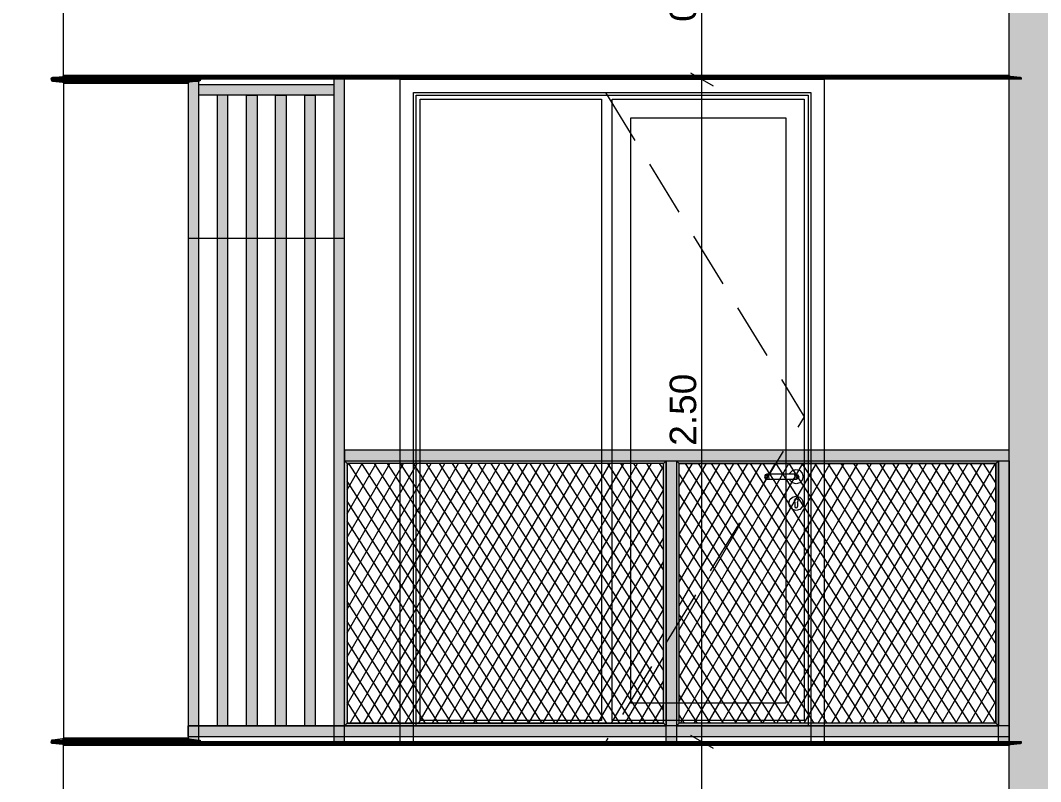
# Model space of a CAD drawing. Header units: millimetres. Extents: x 476571643 to 477489869, y 4620928210 to 4621294454.
# Drawn here: x 477408474 to 477412325, y 4621003080 to 4621005952 of the extents above; entities that cross this region are included whole.
import ezdxf

# ---------------------------------------------------------------- set-up
doc = ezdxf.new("R2010")
doc.units = ezdxf.units.MM
doc.header["$MEASUREMENT"] = 0
doc.linetypes.add('Hidden Line', pattern=[317.5, 211.666667, -105.833333])
for name, color, linetype, lineweight in [('2D Drafting - General_Pen_No__7_Pen_No__7', 7, 'Continuous', 0), ('New_2D Drafting - General_Pen_No__30_Pen_No__9_Pen_No__9_Pen_No__253', 252, 'Continuous', 0), ('New_2D Drafting - General_Pen_No__30_Pen_No__9_Pen_No__9_Pen_No__255', 255, 'Continuous', 0), ('New_2D Drafting - General_Pen_No__30_Pen_No__9_Pen_No__9_Pen_No__7', 7, 'Continuous', 0), ('New_2D Drafting - General_Pen_No__4', 7, 'Continuous', 0), ('New_2D Drafting - General_Pen_No__7', 7, 'Continuous', 0), ('New_Structural - Bearing_Pen_No__250', 7, 'Continuous', 0), ('Structural - Bearing_Pen_No__250', 7, 'Continuous', 0), ('zoma_Pen_No__1', 1, 'Continuous', 0), ('zoma_Pen_No__142', 142, 'Continuous', 0)]:
    doc.layers.add(name, color=color, linetype=linetype, lineweight=lineweight)
doc.layers.add('zoma', color=7, linetype='Continuous')
doc.styles.add('GENERATED_STYLE_2', font='arial.ttf')
doc.dimstyles.new('GENERATED_STYLE__31', dxfattribs={"dimtxt": 100, "dimasz": 64.421331, "dimexe": 0.18, "dimexo": 3, "dimgap": 0.09, "dimtad": 1, "dimtih": 1, "dimtoh": 1, "dimlfac": 0.001, "dimzin": 0, "dimdsep": 46, "dimtxsty": 'GENERATED_STYLE_2', "dimblk": 'ARROWHEAD_2', "dimblk1": 'ARROWHEAD_2', "dimblk2": 'ARROWHEAD_2', "dimcen": 0.09, "dimclrd": 142, "dimclre": 142, "dimclrt": 142, "dimadec": 0, "dimazin": 0, "dimtfac": 1, "dimtdec": 4, "dimtmove": 0, "dimatfit": 3, "dimfxl": 1, "dimtolj": 1, "dimtzin": 0, "dimarcsym": 0})
doc.dimstyles.new('GENERATED_STYLE__32', dxfattribs={"dimtxt": 100, "dimasz": 64.421331, "dimexe": 0.18, "dimexo": 3, "dimgap": 0.09, "dimtad": 1, "dimlfac": 0.001, "dimzin": 0, "dimdsep": 46, "dimtxsty": 'GENERATED_STYLE_2', "dimblk": 'ARROWHEAD_2', "dimblk1": 'ARROWHEAD_2', "dimblk2": 'ARROWHEAD_2', "dimcen": 0.09, "dimclrd": 142, "dimclre": 142, "dimclrt": 142, "dimadec": 0, "dimazin": 0, "dimtfac": 1, "dimtdec": 4, "dimtmove": 0, "dimatfit": 3, "dimfxl": 1, "dimtolj": 1, "dimtzin": 0, "dimarcsym": 0})
doc.dimstyles.new('GENERATED_STYLE__5', dxfattribs={"dimtxt": 300, "dimasz": 152, "dimexe": 0.18, "dimexo": 3, "dimgap": 0.09, "dimtad": 1, "dimtih": 1, "dimtoh": 1, "dimlfac": 0.001, "dimzin": 0, "dimdsep": 46, "dimtxsty": 'GENERATED_STYLE_2', "dimblk": 'ARROWHEAD_2', "dimblk1": 'ARROWHEAD_2', "dimblk2": 'ARROWHEAD_2', "dimcen": 0.09, "dimclrd": 1, "dimclre": 1, "dimclrt": 1, "dimadec": 0, "dimazin": 0, "dimtfac": 1, "dimtdec": 4, "dimtmove": 0, "dimatfit": 3, "dimfxl": 1, "dimtolj": 1, "dimtzin": 0, "dimarcsym": 0})
pattern_1 = [(60, (476844527.15, 4621385791.044), (-38.9711432, 22.5), []), (122.8330945, (476844527.15, 4621385791.044), (36.8060797, 18.75), [])]

# ---------------------------------------------------------------- blocks, each defined once
blk = doc.blocks.new('*D1724', base_point=(476844527.1, 4621385791))
at = {"layer": 'zoma_Pen_No__1', "color": 1, "linetype": 'Continuous', "lineweight": 0, "transparency": 16777216}
for p, q in [((477404131.8, 4620998821.8), (477404131.8, 4620999121.8)), ((477408707.3, 4620998821.8), (477408707.3, 4620999121.8)), ((477404189.5, 4620999071.8), (477404074.1, 4620998871.8)), ((477408649.6, 4620998871.8), (477408765, 4620999071.8)), ((477404034, 4620998971.8), (477404131.8, 4620998971.8)), ((477404131.8, 4620998971.8), (477408707.3, 4620998971.8)), ((477408707.3, 4620998971.8), (477408805.1, 4620998971.8))]:
    blk.add_line(p, q, dxfattribs=at)
at = {"layer": 'zoma_Pen_No__1', "color": 1, "lineweight": 0, "transparency": 16777216, "insert": (477405906.6, 4620999031.8), "char_height": 300, "attachment_point": 7, "style": 'GENERATED_STYLE_2'}
blk.add_mtext('\\A1;{\\pql;\\fArial CYR|b0|i0|c204|p34;18.99}', dxfattribs=at)
blk = doc.blocks.new('ARROWHEAD_2')
at = {"color": 0, "linetype": 'Continuous', "lineweight": 0}
for p, q in [((-0.378, -0.655), (0.378, 0.655)), ((0, 0), (-1, 0))]:
    blk.add_line(p, q, dxfattribs=at)
blk = doc.blocks.new('*D1756', base_point=(476844527.1, 4621385791))
at = {"layer": 'zoma_Pen_No__142', "color": 142, "linetype": 'Continuous', "lineweight": 0, "transparency": 16777216}
for p, q in [((477408661.1, 4621009061.3), (477408612.2, 4621008976.5)), ((477408636.7, 4621008955.3), (477408636.7, 4621009082.5)), ((477409932.4, 4621009061.3), (477409883.5, 4621008976.5)), ((477409908, 4621008955.3), (477409908, 4621009082.5)), ((477408595.2, 4621009018.9), (477408636.7, 4621009018.9)), ((477408636.7, 4621009018.9), (477409908, 4621009018.9))]:
    blk.add_line(p, q, dxfattribs=at)
at = {"layer": 'zoma_Pen_No__142', "color": 142, "lineweight": 0, "transparency": 16777216, "insert": (477409139.3, 4621009038.9), "char_height": 100, "attachment_point": 7, "style": 'GENERATED_STYLE_2'}
blk.add_mtext('\\A1;{\\pql;\\fArial CYR|b0|i0|c204|p34;1.27}', dxfattribs=at)
blk = doc.blocks.new('*D1757', base_point=(476844527.1, 4621385791))
at = {"layer": 'zoma_Pen_No__142', "color": 142, "linetype": 'Continuous', "lineweight": 0, "transparency": 16777216}
for p, q in [((477409932.4, 4621009061.3), (477409883.5, 4621008976.5)), ((477409908, 4621008955.3), (477409908, 4621009082.5)), ((477411532.4, 4621009061.3), (477411483.5, 4621008976.5)), ((477411508, 4621008955.3), (477411508, 4621009082.5)), ((477409908, 4621009018.9), (477411508, 4621009018.9))]:
    blk.add_line(p, q, dxfattribs=at)
at = {"layer": 'zoma_Pen_No__142', "color": 142, "lineweight": 0, "transparency": 16777216, "insert": (477410574.9, 4621009038.9), "char_height": 100, "attachment_point": 7, "style": 'GENERATED_STYLE_2'}
blk.add_mtext('\\A1;{\\pql;\\fArial CYR|b0|i0|c204|p34;1.60}', dxfattribs=at)
blk = doc.blocks.new('*D1758', base_point=(476844527.1, 4621385791))
at = {"layer": 'zoma_Pen_No__142', "color": 142, "linetype": 'Continuous', "lineweight": 0, "transparency": 16777216}
for p, q in [((477411532.4, 4621009061.3), (477411483.5, 4621008976.5)), ((477411508, 4621008955.3), (477411508, 4621009082.5)), ((477413230.8, 4621009061.3), (477413181.8, 4621008976.5)), ((477413206.3, 4621008955.3), (477413206.3, 4621009082.5)), ((477411508, 4621009018.9), (477413206.3, 4621009018.9))]:
    blk.add_line(p, q, dxfattribs=at)
at = {"layer": 'zoma_Pen_No__142', "color": 142, "lineweight": 0, "transparency": 16777216, "insert": (477412224.1, 4621009038.9), "char_height": 100, "attachment_point": 7, "style": 'GENERATED_STYLE_2'}
blk.add_mtext('\\A1;{\\pql;\\fArial CYR|b0|i0|c204|p34;1.70}', dxfattribs=at)
blk = doc.blocks.new('*D2063', base_point=(476844527.1, 4621385791))
at = {"layer": 'zoma_Pen_No__142', "color": 142, "linetype": 'Continuous', "lineweight": 0, "transparency": 16777216}
for p, q in [((477411003.9, 4621003254.5), (477411088.6, 4621003205.6)), ((477411109.8, 4621003230), (477410982.7, 4621003230)), ((477411046.2, 4621002530), (477411046.2, 4621003230)), ((477411003.9, 4621002554.5), (477411088.6, 4621002505.6)), ((477411109.8, 4621002530), (477410982.7, 4621002530))]:
    blk.add_line(p, q, dxfattribs=at)
at = {"layer": 'zoma_Pen_No__142', "color": 142, "lineweight": 0, "transparency": 16777216, "insert": (477411026.2, 4621002747), "char_height": 100, "attachment_point": 7, "rotation": 90, "style": 'GENERATED_STYLE_2'}
blk.add_mtext('\\A1;{\\pql;\\fArial CYR|b0|i0|c204|p34;0.70}', dxfattribs=at)
blk = doc.blocks.new('*D2064', base_point=(476844527.1, 4621385791))
at = {"layer": 'zoma_Pen_No__142', "color": 142, "linetype": 'Continuous', "lineweight": 0, "transparency": 16777216}
for p, q in [((477411003.9, 4621005754.5), (477411088.6, 4621005705.6)), ((477411109.8, 4621005730), (477410982.7, 4621005730)), ((477411046.2, 4621003230), (477411046.2, 4621005730)), ((477411003.9, 4621003254.5), (477411088.6, 4621003205.6)), ((477411109.8, 4621003230), (477410982.7, 4621003230))]:
    blk.add_line(p, q, dxfattribs=at)
at = {"layer": 'zoma_Pen_No__142', "color": 142, "lineweight": 0, "transparency": 16777216, "insert": (477411026.2, 4621004347), "char_height": 100, "attachment_point": 7, "rotation": 90, "style": 'GENERATED_STYLE_2'}
blk.add_mtext('\\A1;{\\pql;\\fArial CYR|b0|i0|c204|p34;2.50}', dxfattribs=at)
blk = doc.blocks.new('*D2065', base_point=(476844527.1, 4621385791))
at = {"layer": 'zoma_Pen_No__142', "color": 142, "linetype": 'Continuous', "lineweight": 0, "transparency": 16777216}
for p, q in [((477411003.9, 4621006454.5), (477411088.6, 4621006405.6)), ((477411109.8, 4621006430), (477410982.7, 4621006430)), ((477411046.2, 4621005730), (477411046.2, 4621006430)), ((477411003.9, 4621005754.5), (477411088.6, 4621005705.6)), ((477411109.8, 4621005730), (477410982.7, 4621005730))]:
    blk.add_line(p, q, dxfattribs=at)
at = {"layer": 'zoma_Pen_No__142', "color": 142, "lineweight": 0, "transparency": 16777216, "insert": (477411026.2, 4621005947), "char_height": 100, "attachment_point": 7, "rotation": 90, "style": 'GENERATED_STYLE_2'}
blk.add_mtext('\\A1;{\\pql;\\fArial CYR|b0|i0|c204|p34;0.70}', dxfattribs=at)
blk = doc.blocks.new('*D2071', base_point=(476844527.1, 4621385791))
at = {"layer": 'zoma_Pen_No__142', "color": 142, "linetype": 'Continuous', "lineweight": 0, "transparency": 16777216}
for p, q in [((477417142.4, 4621003254.5), (477417227.1, 4621003205.6)), ((477417248.3, 4621003230), (477417121.2, 4621003230)), ((477417184.7, 4621002530), (477417184.7, 4621003230)), ((477417142.4, 4621002554.5), (477417227.1, 4621002505.6)), ((477417248.3, 4621002530), (477417121.2, 4621002530))]:
    blk.add_line(p, q, dxfattribs=at)
at = {"layer": 'zoma_Pen_No__142', "color": 142, "lineweight": 0, "transparency": 16777216, "insert": (477417164.7, 4621002747), "char_height": 100, "attachment_point": 7, "rotation": 90, "style": 'GENERATED_STYLE_2'}
blk.add_mtext('\\A1;{\\pql;\\fArial CYR|b0|i0|c204|p34;0.70}', dxfattribs=at)
blk = doc.blocks.new('*D2072', base_point=(476844527.1, 4621385791))
at = {"layer": 'zoma_Pen_No__142', "color": 142, "linetype": 'Continuous', "lineweight": 0, "transparency": 16777216}
for p, q in [((477417142.4, 4621005754.5), (477417227.1, 4621005705.6)), ((477417248.3, 4621005730), (477417121.2, 4621005730)), ((477417184.7, 4621003230), (477417184.7, 4621005730)), ((477417142.4, 4621003254.5), (477417227.1, 4621003205.6)), ((477417248.3, 4621003230), (477417121.2, 4621003230))]:
    blk.add_line(p, q, dxfattribs=at)
at = {"layer": 'zoma_Pen_No__142', "color": 142, "lineweight": 0, "transparency": 16777216, "insert": (477417164.7, 4621004347), "char_height": 100, "attachment_point": 7, "rotation": 90, "style": 'GENERATED_STYLE_2'}
blk.add_mtext('\\A1;{\\pql;\\fArial CYR|b0|i0|c204|p34;2.50}', dxfattribs=at)
blk = doc.blocks.new('*D2073', base_point=(476844527.1, 4621385791))
at = {"layer": 'zoma_Pen_No__142', "color": 142, "linetype": 'Continuous', "lineweight": 0, "transparency": 16777216}
for p, q in [((477417142.4, 4621006454.5), (477417227.1, 4621006405.6)), ((477417248.3, 4621006430), (477417121.2, 4621006430)), ((477417184.7, 4621005730), (477417184.7, 4621006430)), ((477417142.4, 4621005754.5), (477417227.1, 4621005705.6)), ((477417248.3, 4621005730), (477417121.2, 4621005730))]:
    blk.add_line(p, q, dxfattribs=at)
at = {"layer": 'zoma_Pen_No__142', "color": 142, "lineweight": 0, "transparency": 16777216, "insert": (477417164.7, 4621005947), "char_height": 100, "attachment_point": 7, "rotation": 90, "style": 'GENERATED_STYLE_2'}
blk.add_mtext('\\A1;{\\pql;\\fArial CYR|b0|i0|c204|p34;0.70}', dxfattribs=at)
blk = doc.blocks.new('*D2079', base_point=(476844527.1, 4621385791))
at = {"layer": 'zoma_Pen_No__142', "color": 142, "linetype": 'Continuous', "lineweight": 0, "transparency": 16777216}
for p, q in [((477424994.9, 4621003254.5), (477425079.7, 4621003205.6)), ((477425100.9, 4621003230), (477424973.7, 4621003230)), ((477425037.3, 4621002530), (477425037.3, 4621003230)), ((477424994.9, 4621002554.5), (477425079.7, 4621002505.6)), ((477425100.9, 4621002530), (477424973.7, 4621002530))]:
    blk.add_line(p, q, dxfattribs=at)
at = {"layer": 'zoma_Pen_No__142', "color": 142, "lineweight": 0, "transparency": 16777216, "insert": (477425017.3, 4621002747), "char_height": 100, "attachment_point": 7, "rotation": 90, "style": 'GENERATED_STYLE_2'}
blk.add_mtext('\\A1;{\\pql;\\fArial CYR|b0|i0|c204|p34;0.70}', dxfattribs=at)
blk = doc.blocks.new('*D2080', base_point=(476844527.1, 4621385791))
at = {"layer": 'zoma_Pen_No__142', "color": 142, "linetype": 'Continuous', "lineweight": 0, "transparency": 16777216}
for p, q in [((477424994.9, 4621005754.5), (477425079.7, 4621005705.6)), ((477425100.9, 4621005730), (477424973.7, 4621005730)), ((477425037.3, 4621003230), (477425037.3, 4621005730)), ((477424994.9, 4621003254.5), (477425079.7, 4621003205.6)), ((477425100.9, 4621003230), (477424973.7, 4621003230))]:
    blk.add_line(p, q, dxfattribs=at)
at = {"layer": 'zoma_Pen_No__142', "color": 142, "lineweight": 0, "transparency": 16777216, "insert": (477425017.3, 4621004347), "char_height": 100, "attachment_point": 7, "rotation": 90, "style": 'GENERATED_STYLE_2'}
blk.add_mtext('\\A1;{\\pql;\\fArial CYR|b0|i0|c204|p34;2.50}', dxfattribs=at)
blk = doc.blocks.new('*D2081', base_point=(476844527.1, 4621385791))
at = {"layer": 'zoma_Pen_No__142', "color": 142, "linetype": 'Continuous', "lineweight": 0, "transparency": 16777216}
for p, q in [((477424994.9, 4621006454.5), (477425079.7, 4621006405.6)), ((477425100.9, 4621006430), (477424973.7, 4621006430)), ((477425037.3, 4621005730), (477425037.3, 4621006430)), ((477424994.9, 4621005754.5), (477425079.7, 4621005705.6)), ((477425100.9, 4621005730), (477424973.7, 4621005730))]:
    blk.add_line(p, q, dxfattribs=at)
at = {"layer": 'zoma_Pen_No__142', "color": 142, "lineweight": 0, "transparency": 16777216, "insert": (477425017.3, 4621005947), "char_height": 100, "attachment_point": 7, "rotation": 90, "style": 'GENERATED_STYLE_2'}
blk.add_mtext('\\A1;{\\pql;\\fArial CYR|b0|i0|c204|p34;0.70}', dxfattribs=at)
blk = doc.blocks.new('*D2087', base_point=(476844527.1, 4621385791))
at = {"layer": 'zoma_Pen_No__142', "color": 142, "linetype": 'Continuous', "lineweight": 0, "transparency": 16777216}
for p, q in [((477420656.9, 4621003254.5), (477420741.7, 4621003205.6)), ((477420762.9, 4621003230), (477420635.7, 4621003230)), ((477420699.3, 4621002530), (477420699.3, 4621003230)), ((477420656.9, 4621002554.5), (477420741.7, 4621002505.6)), ((477420762.9, 4621002530), (477420635.7, 4621002530))]:
    blk.add_line(p, q, dxfattribs=at)
at = {"layer": 'zoma_Pen_No__142', "color": 142, "lineweight": 0, "transparency": 16777216, "insert": (477420679.3, 4621002747), "char_height": 100, "attachment_point": 7, "rotation": 90, "style": 'GENERATED_STYLE_2'}
blk.add_mtext('\\A1;{\\pql;\\fArial CYR|b0|i0|c204|p34;0.70}', dxfattribs=at)
blk = doc.blocks.new('*D2088', base_point=(476844527.1, 4621385791))
at = {"layer": 'zoma_Pen_No__142', "color": 142, "linetype": 'Continuous', "lineweight": 0, "transparency": 16777216}
for p, q in [((477420656.9, 4621005754.5), (477420741.7, 4621005705.6)), ((477420762.9, 4621005730), (477420635.7, 4621005730)), ((477420699.3, 4621003230), (477420699.3, 4621005730)), ((477420656.9, 4621003254.5), (477420741.7, 4621003205.6)), ((477420762.9, 4621003230), (477420635.7, 4621003230))]:
    blk.add_line(p, q, dxfattribs=at)
at = {"layer": 'zoma_Pen_No__142', "color": 142, "lineweight": 0, "transparency": 16777216, "insert": (477420679.3, 4621004347), "char_height": 100, "attachment_point": 7, "rotation": 90, "style": 'GENERATED_STYLE_2'}
blk.add_mtext('\\A1;{\\pql;\\fArial CYR|b0|i0|c204|p34;2.50}', dxfattribs=at)
blk = doc.blocks.new('*D2089', base_point=(476844527.1, 4621385791))
at = {"layer": 'zoma_Pen_No__142', "color": 142, "linetype": 'Continuous', "lineweight": 0, "transparency": 16777216}
for p, q in [((477420656.9, 4621006454.5), (477420741.7, 4621006405.6)), ((477420762.9, 4621006430), (477420635.7, 4621006430)), ((477420699.3, 4621005730), (477420699.3, 4621006430)), ((477420656.9, 4621005754.5), (477420741.7, 4621005705.6)), ((477420762.9, 4621005730), (477420635.7, 4621005730))]:
    blk.add_line(p, q, dxfattribs=at)
at = {"layer": 'zoma_Pen_No__142', "color": 142, "lineweight": 0, "transparency": 16777216, "insert": (477420679.3, 4621005947), "char_height": 100, "attachment_point": 7, "rotation": 90, "style": 'GENERATED_STYLE_2'}
blk.add_mtext('\\A1;{\\pql;\\fArial CYR|b0|i0|c204|p34;0.70}', dxfattribs=at)

msp = doc.modelspace()

# ---------------------------------------------------------------- hatches: boundary and pattern name
at = {"layer": 'New_2D Drafting - General_Pen_No__30_Pen_No__9_Pen_No__9_Pen_No__253', "linetype": 'Continuous', "lineweight": 0}
h = msp.add_hatch(dxfattribs=at)
h.set_pattern_fill('BRICK___RUNNING_BOND', color=252, style=0, pattern_type=2)
h.set_pattern_definition([(0, (476844527.15, 4621385791.044), (0, 66.64), []), (90, (476844527.15, 4621385791.04), (-244.8, 0), [66.64, -66.64]), (90, (476844649.55, 4621385857.68), (-244.8, 0), [66.64, -66.64])])
h.paths.add_polyline_path([(477408636.175, 4621010029.584), (477415606.129, 4621010029.584), (477415606.129, 4620999330.04), (477415356.743, 4620999330.04), (477413756.743, 4620999330.04), (477412206.527, 4620999330.04), (477412206.527, 4621008930.008), (477412206.527, 4621009630.003), (477409106.655, 4621009630.003), (477408636.186, 4621009630.003)])
h.paths.add_polyline_path([(477414906.205, 4621000030.046), (477414906.205, 4620999750.046), (477413106.205, 4620999750.046), (477413106.205, 4621000030.046), (477413206.311, 4621000030.046), (477413206.311, 4621002530.046), (477414806.311, 4621002530.046), (477414806.311, 4621000030.046)], flags=0)
h.paths.add_polyline_path([(477414906.192, 4621003230.046), (477414906.192, 4621002950.046), (477413106.192, 4621002950.046), (477413106.192, 4621003230.046), (477413206.311, 4621003230.046), (477413206.311, 4621005730.046), (477414806.311, 4621005730.046), (477414806.311, 4621003230.046)], flags=0)
h.paths.add_polyline_path([(477413106.192, 4621006150.046), (477413106.192, 4621006430.046), (477413206.311, 4621006430.046), (477413206.311, 4621008930.046), (477414806.311, 4621008930.046), (477414806.311, 4621006430.046), (477414906.192, 4621006430.046), (477414906.192, 4621006150.046)], flags=0)
at = {"layer": 'New_2D Drafting - General_Pen_No__30_Pen_No__9_Pen_No__9_Pen_No__255', "linetype": 'Continuous', "lineweight": 0}
for points in [[(477409147.063, 4621005730.008), (477409107.063, 4621005730.008), (477409107.063, 4621003230.014), (477409147.063, 4621003230.014)], [(477409657.063, 4621005710.008), (477409657.063, 4621005669.921), (477409147.063, 4621005669.921), (477409147.063, 4621005710.008)], [(477409697.063, 4621005730.008), (477409657.063, 4621005730.008), (477409657.063, 4621003230.014), (477409697.063, 4621003230.014)], [(477409257.063, 4621005669.921), (477409217.063, 4621005669.921), (477409217.063, 4621003290.04), (477409257.063, 4621003290.04)], [(477409367.063, 4621005669.921), (477409367.063, 4621003290.04), (477409327.063, 4621003290.04), (477409327.063, 4621005669.921)], [(477409477.063, 4621005669.921), (477409477.063, 4621003290.04), (477409437.063, 4621003290.04), (477409437.063, 4621005669.921)], [(477409587.063, 4621005669.921), (477409587.063, 4621003290.04), (477409547.063, 4621003290.04), (477409547.063, 4621005669.921)], [(477412206.527, 4621004290.042), (477412206.527, 4621004330.042), (477409696.818, 4621004330.042), (477409696.818, 4621004290.042)], [(477409706.905, 4621004280.042), (477409696.818, 4621004290.042), (477410910.943, 4621004290.042), (477410900.943, 4621004280.042)], [(477409696.818, 4621004290.042), (477409706.905, 4621004280.042), (477409706.905, 4621003300.014), (477409696.818, 4621003290.04)], [(477410910.969, 4621003290.04), (477410900.969, 4621003300.04), (477410900.969, 4621004280.068), (477410910.969, 4621004290.068)], [(477410950.969, 4621003230.014), (477410910.969, 4621003230.014), (477410910.969, 4621004290.042), (477410950.969, 4621004290.042)], [(477410950.969, 4621003290.014), (477410960.969, 4621003300.014), (477410960.969, 4621004280.042), (477410950.969, 4621004290.042)], [(477410960.969, 4621004280.042), (477410950.969, 4621004290.042), (477412166.527, 4621004290.042), (477412156.527, 4621004280.042)], [(477412166.527, 4621003290.014), (477412156.527, 4621003300.014), (477412156.527, 4621004280.042), (477412166.527, 4621004290.042)], [(477412206.527, 4621003230.048), (477412166.527, 4621003230.048), (477412166.527, 4621004290.042), (477412206.527, 4621004290.042)], [(477412206.527, 4621003250.04), (477412206.527, 4621003290.04), (477409105.411, 4621003290.04), (477409105.411, 4621003250.04)], [(477409706.916, 4621003300.025), (477409696.818, 4621003290.04), (477410910.943, 4621003290.04), (477410900.936, 4621003300.047)], [(477410960.969, 4621003300.04), (477410950.969, 4621003290.04), (477412166.527, 4621003290.04), (477412156.527, 4621003300.04)]]:
    msp.add_hatch(color=255, dxfattribs=at).paths.add_polyline_path(points)
at = {"layer": 'New_2D Drafting - General_Pen_No__7', "linetype": 'Continuous', "lineweight": 0}
h = msp.add_hatch(dxfattribs=at)
h.set_pattern_fill('BATT_INSULATION', style=0, pattern_type=2)
h.set_pattern_definition(pattern_1)
h.paths.add_polyline_path([(477410900.969, 4621004280.042), (477409706.905, 4621004280.042), (477409706.905, 4621003300.014), (477410900.969, 4621003300.014)])
h = msp.add_hatch(dxfattribs=at)
h.set_pattern_fill('BATT_INSULATION', style=0, pattern_type=2)
h.set_pattern_definition(pattern_1)
h.paths.add_polyline_path([(477412156.527, 4621003300.04), (477410960.969, 4621003300.04), (477410960.969, 4621004280.042), (477412156.527, 4621004280.042)])

# ---------------------------------------------------------------- linework, layer by layer
at = {"layer": '2D Drafting - General_Pen_No__7_Pen_No__7', "color": 7, "linetype": 'Continuous', "lineweight": 0, "flags": 128}
for points in [[(477411503.843, 4621003230.04), (477409907.96, 4621003230.046), (477409907.968, 4621005730.046), (477411507.968, 4621005730.04)], [(477411507.968, 4621005730.04), (477411507.96, 4621003230.04), (477411503.843, 4621003230.04)]]:
    msp.add_lwpolyline(points, dxfattribs=at)
for points in [[(477409957.968, 4621005680.045), (477411457.968, 4621005680.04), (477411457.96, 4621003230.041), (477409957.96, 4621003230.047)], [(477409967.968, 4621005670.045), (477411447.968, 4621005670.04), (477411447.96, 4621003290.042), (477409967.96, 4621003290.047)], [(477409982.968, 4621005655.045), (477410667.968, 4621005655.042), (477410667.96, 4621003310.045), (477409982.96, 4621003310.047)], [(477410707.964, 4621005655.042), (477411432.968, 4621005655.04), (477411432.96, 4621003310.042), (477410707.96, 4621003310.045)], [(477410777.968, 4621005585.042), (477411362.968, 4621005585.04), (477411362.96, 4621003375.042), (477410777.96, 4621003375.044)]]:
    msp.add_lwpolyline(points, close=True, dxfattribs=at)
at = {"layer": '2D Drafting - General_Pen_No__7_Pen_No__7', "color": 7, "linetype": 'Hidden Line', "lineweight": 0, "flags": 128}
msp.add_lwpolyline([(477410682.968, 4621005680.042), (477411432.964, 4621004455.917), (477410683.736, 4621003231.327)], dxfattribs=at)
at = {"layer": 'New_2D Drafting - General_Pen_No__30_Pen_No__9_Pen_No__9_Pen_No__7', "color": 7, "linetype": 'Continuous', "lineweight": 0, "flags": 128}
for points in [[(477408636.175, 4621010029.584), (477415606.129, 4621010029.584), (477415606.129, 4620999330.04), (477415356.743, 4620999330.04), (477413756.743, 4620999330.04), (477412206.527, 4620999330.04), (477412206.527, 4621008930.008), (477412206.527, 4621009630.003), (477409106.655, 4621009630.003), (477408636.186, 4621009630.003)], [(477409147.063, 4621005730.008), (477409107.063, 4621005730.008), (477409107.063, 4621003230.014), (477409147.063, 4621003230.014)], [(477409657.063, 4621005710.008), (477409657.063, 4621005669.921), (477409147.063, 4621005669.921), (477409147.063, 4621005710.008)], [(477409697.063, 4621005730.008), (477409657.063, 4621005730.008), (477409657.063, 4621003230.014), (477409697.063, 4621003230.014)], [(477409257.063, 4621005669.921), (477409217.063, 4621005669.921), (477409217.063, 4621003290.04), (477409257.063, 4621003290.04)], [(477409367.063, 4621005669.921), (477409367.063, 4621003290.04), (477409327.063, 4621003290.04), (477409327.063, 4621005669.921)], [(477409477.063, 4621005669.921), (477409477.063, 4621003290.04), (477409437.063, 4621003290.04), (477409437.063, 4621005669.921)], [(477409587.063, 4621005669.921), (477409587.063, 4621003290.04), (477409547.063, 4621003290.04), (477409547.063, 4621005669.921)], [(477409107.063, 4621003290.04), (477409697.063, 4621003290.04), (477409697.063, 4621005129.625), (477409107.063, 4621005129.625)], [(477412206.527, 4621004290.042), (477412206.527, 4621004330.042), (477409696.818, 4621004330.042), (477409696.818, 4621004290.042)], [(477409706.905, 4621004280.042), (477409696.818, 4621004290.042), (477410910.943, 4621004290.042), (477410900.943, 4621004280.042)], [(477409696.818, 4621004290.042), (477409706.905, 4621004280.042), (477409706.905, 4621003300.014), (477409696.818, 4621003290.04)], [(477410910.969, 4621003290.04), (477410900.969, 4621003300.04), (477410900.969, 4621004280.068), (477410910.969, 4621004290.068)], [(477410950.969, 4621003230.014), (477410910.969, 4621003230.014), (477410910.969, 4621004290.042), (477410950.969, 4621004290.042)], [(477410950.969, 4621003290.014), (477410960.969, 4621003300.014), (477410960.969, 4621004280.042), (477410950.969, 4621004290.042)], [(477410960.969, 4621004280.042), (477410950.969, 4621004290.042), (477412166.527, 4621004290.042), (477412156.527, 4621004280.042)], [(477412166.527, 4621003290.014), (477412156.527, 4621003300.014), (477412156.527, 4621004280.042), (477412166.527, 4621004290.042)], [(477412206.527, 4621003230.048), (477412166.527, 4621003230.048), (477412166.527, 4621004290.042), (477412206.527, 4621004290.042)], [(477412206.527, 4621003250.04), (477412206.527, 4621003290.04), (477409105.411, 4621003290.04), (477409105.411, 4621003250.04)], [(477409706.916, 4621003300.025), (477409696.818, 4621003290.04), (477410910.943, 4621003290.04), (477410900.936, 4621003300.047)], [(477410960.969, 4621003300.04), (477410950.969, 4621003290.04), (477412166.527, 4621003290.04), (477412156.527, 4621003300.04)]]:
    msp.add_lwpolyline(points, close=True, dxfattribs=at)
at = {"layer": 'New_2D Drafting - General_Pen_No__4', "color": 7, "linetype": 'Continuous', "lineweight": 0, "flags": 128}
for points in [[(477410900.969, 4621004280.042), (477409706.905, 4621004280.042), (477409706.905, 4621003300.014), (477410900.969, 4621003300.014)], [(477412156.527, 4621003300.04), (477410960.969, 4621003300.04), (477410960.969, 4621004280.042), (477412156.527, 4621004280.042)]]:
    msp.add_lwpolyline(points, close=True, dxfattribs=at)
at = {"layer": 'New_Structural - Bearing_Pen_No__250', "color": 7, "linetype": 'Continuous', "lineweight": 0}
for p, q in [((477411292.073, 4621004240.041), (477411285.002, 4621004237.112)), ((477411293.215, 4621004240.041), (477411292.073, 4621004240.041)), ((477411296.466, 4621004240.041), (477411293.215, 4621004240.041)), ((477411301.333, 4621004240.041), (477411296.466, 4621004240.041)), ((477411307.073, 4621004240.041), (477411301.333, 4621004240.041)), ((477411387.073, 4621004240.041), (477411307.073, 4621004240.041)), ((477411377.752, 4621004240.041), (477411378.69, 4621004243.541)), ((477411378.69, 4621004243.541), (477411388.573, 4621004253.423)), ((477411392.813, 4621004240.041), (477411387.073, 4621004240.041)), ((477411388.573, 4621004253.423), (477411402.073, 4621004257.041)), ((477411397.679, 4621004240.041), (477411392.813, 4621004240.041)), ((477411400.931, 4621004240.041), (477411397.679, 4621004240.041)), ((477411402.073, 4621004240.041), (477411400.931, 4621004240.041)), ((477411402.073, 4621004257.041), (477411415.573, 4621004253.423)), ((477411402.073, 4621004240.041), (477411409.144, 4621004237.112)), ((477411415.573, 4621004253.423), (477411425.455, 4621004243.541)), ((477411425.455, 4621004243.541), (477411429.073, 4621004230.041)), ((477411285.002, 4621004237.112), (477411282.073, 4621004230.041)), ((477411282.073, 4621004230.041), (477411285.002, 4621004222.97)), ((477411286.554, 4621004237.112), (477411283.795, 4621004230.041)), ((477411283.795, 4621004230.041), (477411286.554, 4621004222.97)), ((477411285.002, 4621004222.97), (477411292.073, 4621004220.041)), ((477411291.368, 4621004237.112), (477411289.257, 4621004230.041)), ((477411289.257, 4621004230.041), (477411291.368, 4621004222.97)), ((477411293.214, 4621004220.041), (477411292.073, 4621004220.041)), ((477411296.466, 4621004220.041), (477411293.214, 4621004220.041)), ((477411301.332, 4621004220.041), (477411296.466, 4621004220.041)), ((477411298.574, 4621004237.112), (477411297.431, 4621004230.041)), ((477411297.431, 4621004230.041), (477411298.573, 4621004222.97)), ((477411307.073, 4621004220.041), (477411301.332, 4621004220.041)), ((477411387.073, 4621004220.041), (477411307.073, 4621004220.041)), ((477411378.69, 4621004216.541), (477411377.752, 4621004220.041)), ((477411388.573, 4621004206.658), (477411378.69, 4621004216.541)), ((477411392.813, 4621004220.041), (477411387.073, 4621004220.041)), ((477411402.073, 4621004203.041), (477411388.573, 4621004206.658)), ((477411397.679, 4621004220.041), (477411392.813, 4621004220.041)), ((477411395.572, 4621004237.112), (477411396.715, 4621004230.041)), ((477411396.715, 4621004230.041), (477411395.572, 4621004222.97)), ((477411400.931, 4621004220.041), (477411397.679, 4621004220.041)), ((477411402.073, 4621004220.041), (477411400.931, 4621004220.041)), ((477411409.144, 4621004222.97), (477411402.073, 4621004220.041)), ((477411415.573, 4621004206.658), (477411402.073, 4621004203.041)), ((477411402.777, 4621004237.112), (477411404.889, 4621004230.041)), ((477411404.889, 4621004230.041), (477411402.777, 4621004222.97)), ((477411407.592, 4621004237.112), (477411410.351, 4621004230.041)), ((477411410.351, 4621004230.041), (477411407.592, 4621004222.97)), ((477411409.144, 4621004237.112), (477411412.073, 4621004230.041)), ((477411412.073, 4621004230.041), (477411409.144, 4621004222.97)), ((477411425.455, 4621004216.541), (477411415.573, 4621004206.658)), ((477411429.073, 4621004230.041), (477411425.455, 4621004216.541)), ((477411375.072, 4621004130.041), (477411378.69, 4621004143.541)), ((477411378.69, 4621004116.541), (477411375.072, 4621004130.041)), ((477411378.69, 4621004143.541), (477411388.572, 4621004153.423)), ((477411388.572, 4621004153.423), (477411402.072, 4621004157.041)), ((477411395.352, 4621004141.681), (477411394.605, 4621004139.733)), ((477411394.605, 4621004139.733), (477411397.072, 4621004134.441)), ((477411395.352, 4621004141.681), (477411396.697, 4621004145.185)), ((477411402.072, 4621004147.466), (477411396.697, 4621004145.185)), ((477411397.072, 4621004134.441), (477411397.072, 4621004132.928)), ((477411397.072, 4621004132.928), (477411397.072, 4621004130.041)), ((477411397.072, 4621004130.041), (477411397.072, 4621004127.154)), ((477411397.072, 4621004127.154), (477411397.072, 4621004121.38)), ((477411402.072, 4621004157.041), (477411415.572, 4621004153.423)), ((477411407.448, 4621004145.185), (477411402.072, 4621004147.466)), ((477411407.072, 4621004134.441), (477411409.54, 4621004139.733)), ((477411407.072, 4621004132.927), (477411407.072, 4621004134.441)), ((477411407.072, 4621004132.927), (477411407.072, 4621004130.041)), ((477411407.072, 4621004130.041), (477411407.072, 4621004127.154)), ((477411407.072, 4621004127.154), (477411407.072, 4621004121.38)), ((477411408.793, 4621004141.681), (477411407.448, 4621004145.185)), ((477411408.793, 4621004141.681), (477411409.54, 4621004139.733)), ((477411415.572, 4621004153.423), (477411425.455, 4621004143.541)), ((477411425.455, 4621004143.541), (477411429.072, 4621004130.041)), ((477411429.072, 4621004130.041), (477411425.455, 4621004116.541)), ((477411388.572, 4621004106.658), (477411378.69, 4621004116.541)), ((477411402.072, 4621004103.041), (477411388.572, 4621004106.658)), ((477411397.072, 4621004121.38), (477411397.072, 4621004117.541)), ((477411397.072, 4621004117.541), (477411398.537, 4621004114.005)), ((477411398.537, 4621004114.005), (477411402.072, 4621004112.541)), ((477411402.072, 4621004112.541), (477411405.608, 4621004114.005)), ((477411415.572, 4621004106.658), (477411402.072, 4621004103.041)), ((477411405.608, 4621004114.005), (477411407.072, 4621004117.541)), ((477411407.072, 4621004121.38), (477411407.072, 4621004117.541)), ((477411425.455, 4621004116.541), (477411415.572, 4621004106.658))]:
    msp.add_line(p, q, dxfattribs=at)
at = {"layer": 'Structural - Bearing_Pen_No__250', "color": 7, "linetype": 'Continuous', "lineweight": 0}
for p, q in [((477408636.661, 4621005744.454), (477408636.661, 4621006415.64)), ((477412206.527, 4621005744.454), (477412206.527, 4621006415.64)), ((477408594.797, 4621005736.49), (477408632.198, 4621005740.48)), ((477408632.198, 4621005740.48), (477408633.42, 4621005740.74)), ((477412210.989, 4621005740.48), (477408632.198, 4621005740.48)), ((477408633.42, 4621005740.74), (477408635.123, 4621005741.607)), ((477408635.123, 4621005741.607), (477408636.261, 4621005742.905)), ((477408636.261, 4621005742.905), (477408636.661, 4621005744.435)), ((477412206.542, 4621005744.435), (477408636.661, 4621005744.435)), ((477412206.926, 4621005742.905), (477412206.527, 4621005744.435)), ((477412208.064, 4621005741.607), (477412206.926, 4621005742.905)), ((477412209.767, 4621005740.74), (477412208.064, 4621005741.607)), ((477412210.989, 4621005740.48), (477412209.767, 4621005740.74)), ((477412248.39, 4621005736.49), (477412210.989, 4621005740.48)), ((477408590.328, 4621005730.008), (477408590.328, 4621005727.513)), ((477408590.328, 4621005730.008), (477409153.389, 4621005730.008)), ((477408590.328, 4621005727.513), (477408590.728, 4621005725.983)), ((477408590.328, 4621005727.513), (477409153.389, 4621005727.513)), ((477408590.335, 4621005732.535), (477408590.734, 4621005734.066)), ((477408590.335, 4621005730.04), (477408590.335, 4621005732.535)), ((477412252.853, 4621005732.535), (477408590.335, 4621005732.535)), ((477412252.853, 4621005730.04), (477408590.335, 4621005730.04)), ((477408590.728, 4621005725.983), (477408591.866, 4621005724.685)), ((477408590.734, 4621005734.066), (477408591.872, 4621005735.364)), ((477408591.866, 4621005724.685), (477408593.569, 4621005723.818)), ((477408591.872, 4621005735.364), (477408593.575, 4621005736.231)), ((477408593.569, 4621005723.818), (477408594.791, 4621005723.558)), ((477408593.575, 4621005736.231), (477408594.797, 4621005736.49)), ((477408594.791, 4621005723.558), (477408632.192, 4621005719.568)), ((477408594.791, 4621005723.558), (477409148.926, 4621005723.558)), ((477412248.39, 4621005736.49), (477408594.797, 4621005736.49)), ((477408632.192, 4621005719.568), (477409111.525, 4621005719.572)), ((477408632.192, 4621005719.568), (477408633.414, 4621005719.309)), ((477408633.414, 4621005719.309), (477408635.117, 4621005718.442)), ((477408635.117, 4621005718.442), (477408636.255, 4621005717.144)), ((477408636.255, 4621005717.144), (477408636.655, 4621005715.613)), ((477408636.639, 4621005715.613), (477409107.063, 4621005715.613)), ((477408636.655, 4621005715.595), (477408636.655, 4621003244.398)), ((477409107.462, 4621005717.144), (477409107.063, 4621005715.613)), ((477409107.063, 4621005715.595), (477409107.063, 4621003244.398)), ((477409108.6, 4621005718.442), (477409107.462, 4621005717.144)), ((477409110.303, 4621005719.309), (477409108.6, 4621005718.442)), ((477409111.525, 4621005719.568), (477409110.303, 4621005719.309)), ((477409148.926, 4621005723.558), (477409111.525, 4621005719.568)), ((477409150.148, 4621005723.818), (477409148.926, 4621005723.558)), ((477409151.851, 4621005724.685), (477409150.148, 4621005723.818)), ((477409152.989, 4621005725.983), (477409151.851, 4621005724.685)), ((477409153.389, 4621005727.513), (477409152.989, 4621005725.983)), ((477409153.389, 4621005730.008), (477409153.389, 4621005727.513)), ((477412249.612, 4621005736.231), (477412248.39, 4621005736.49)), ((477412251.315, 4621005735.364), (477412249.612, 4621005736.231)), ((477412252.453, 4621005734.066), (477412251.315, 4621005735.364)), ((477412252.853, 4621005732.535), (477412252.453, 4621005734.066)), ((477412252.853, 4621005730.04), (477412252.853, 4621005732.535)), ((477408632.192, 4621003240.443), (477408594.791, 4621003236.453)), ((477408633.414, 4621003240.702), (477408632.192, 4621003240.443)), ((477408632.192, 4621003240.443), (477409111.525, 4621003240.443)), ((477408635.117, 4621003241.569), (477408633.414, 4621003240.702)), ((477408636.255, 4621003242.867), (477408635.117, 4621003241.569)), ((477408636.655, 4621003244.398), (477408636.255, 4621003242.867)), ((477408636.655, 4621003244.398), (477409107.063, 4621003244.398)), ((477409107.063, 4621003244.398), (477409107.462, 4621003242.867)), ((477409107.462, 4621003242.867), (477409108.6, 4621003241.569)), ((477409108.6, 4621003241.569), (477409110.303, 4621003240.702)), ((477409110.303, 4621003240.702), (477409111.525, 4621003240.443)), ((477409111.525, 4621003240.443), (477409148.926, 4621003236.453)), ((477408590.728, 4621003234.028), (477408590.328, 4621003232.498)), ((477408590.328, 4621003232.498), (477408590.328, 4621003230.003)), ((477408590.328, 4621003232.498), (477409153.389, 4621003232.498)), ((477408590.328, 4621003230.003), (477409153.389, 4621003230.003)), ((477408590.335, 4621003227.54), (477408590.335, 4621003230.035)), ((477412252.853, 4621003230.035), (477408590.335, 4621003230.035)), ((477408590.734, 4621003226.009), (477408590.335, 4621003227.54)), ((477412252.853, 4621003227.54), (477408590.335, 4621003227.54)), ((477408591.866, 4621003235.326), (477408590.728, 4621003234.028)), ((477408591.872, 4621003224.711), (477408590.734, 4621003226.009)), ((477408593.569, 4621003236.193), (477408591.866, 4621003235.326)), ((477408593.575, 4621003223.844), (477408591.872, 4621003224.711)), ((477408594.791, 4621003236.453), (477408593.569, 4621003236.193)), ((477408594.797, 4621003223.585), (477408593.575, 4621003223.844)), ((477408594.791, 4621003236.453), (477409148.926, 4621003236.453)), ((477408632.198, 4621003219.595), (477408594.797, 4621003223.585)), ((477412248.39, 4621003223.585), (477408594.797, 4621003223.585)), ((477408633.42, 4621003219.335), (477408632.198, 4621003219.595)), ((477412210.989, 4621003219.595), (477408632.198, 4621003219.595)), ((477408635.123, 4621003218.468), (477408633.42, 4621003219.335)), ((477408636.261, 4621003217.171), (477408635.123, 4621003218.468)), ((477408636.661, 4621003215.64), (477408636.261, 4621003217.171)), ((477408636.661, 4621002544.454), (477408636.661, 4621003215.64)), ((477412206.527, 4621003215.64), (477408636.661, 4621003215.64)), ((477409148.926, 4621003236.453), (477409150.148, 4621003236.193)), ((477409150.148, 4621003236.193), (477409151.851, 4621003235.326)), ((477409151.851, 4621003235.326), (477409152.989, 4621003234.028)), ((477409152.989, 4621003234.028), (477409153.389, 4621003232.498)), ((477409153.389, 4621003232.498), (477409153.389, 4621003230.003)), ((477412206.527, 4621003215.64), (477412206.926, 4621003217.171)), ((477412206.527, 4621002544.454), (477412206.527, 4621003215.64)), ((477412206.926, 4621003217.171), (477412208.064, 4621003218.468)), ((477412208.064, 4621003218.468), (477412209.767, 4621003219.335)), ((477412209.767, 4621003219.335), (477412210.989, 4621003219.595)), ((477412210.989, 4621003219.595), (477412248.39, 4621003223.585)), ((477412248.39, 4621003223.585), (477412249.612, 4621003223.844)), ((477412249.612, 4621003223.844), (477412251.315, 4621003224.711)), ((477412251.315, 4621003224.711), (477412252.453, 4621003226.009)), ((477412252.453, 4621003226.009), (477412252.853, 4621003227.54)), ((477412252.853, 4621003227.54), (477412252.853, 4621003230.035))]:
    msp.add_line(p, q, dxfattribs=at)

# ---------------------------------------------------------------- dimensions: what is measured, and where the dimension line sits
at = {"layer": 'zoma', "color": 142, "linetype": 'Continuous', "lineweight": 0}
for base, p1, p2, picture, middle in [((477409907.968, 4621009018.907), (477408636.661, 4621003019.152), (477409907.968, 4621002530.046), '*D1756', (477409269.168, 4621009088.907)), ((477411507.968, 4621009018.907), (477409907.968, 4621002530.046), (477411507.968, 4621002530.04), '*D1757', (477410704.822, 4621009088.907)), ((477413206.311, 4621009018.907), (477411507.968, 4621002530.04), (477413206.311, 4621002530.04), '*D1758', (477412353.993, 4621009088.907))]:
    dim = msp.add_linear_dim(base=base, p1=p1, p2=p2, dimstyle='GENERATED_STYLE__31', dxfattribs=at)
    dim.commit()
    dim.dimension.update_dxf_attribs({"geometry": picture, "text_midpoint": middle, "dimtype": 160})
for base, p1, p2, picture, middle in [((477411046.235, 4621006430.04), (477411507.968, 4621005730.04), (477411507.96, 4621006430.04), '*D2065', (477410976.235, 4621006076.894)), ((477417184.748, 4621006430.04), (477411507.968, 4621005730.04), (477411507.96, 4621006430.04), '*D2073', (477417114.748, 4621006076.894)), ((477425037.308, 4621006430.04), (477411507.968, 4621005730.04), (477411507.96, 4621006430.04), '*D2081', (477424967.308, 4621006076.894)), ((477420699.317, 4621006430.04), (477411507.968, 4621005730.04), (477411507.96, 4621006430.04), '*D2089', (477420629.317, 4621006076.894)), ((477411046.235, 4621005730.04), (477411507.96, 4621003230.04), (477411507.968, 4621005730.04), '*D2064', (477410976.235, 4621004476.894)), ((477417184.748, 4621005730.04), (477411507.96, 4621003230.04), (477411507.968, 4621005730.04), '*D2072', (477417114.748, 4621004476.894)), ((477425037.308, 4621005730.04), (477411507.96, 4621003230.04), (477411507.968, 4621005730.04), '*D2080', (477424967.308, 4621004476.894)), ((477420699.317, 4621005730.04), (477411507.96, 4621003230.04), (477411507.968, 4621005730.04), '*D2088', (477420629.317, 4621004476.894)), ((477411046.235, 4621003230.04), (477411507.968, 4621002530.04), (477411507.96, 4621003230.04), '*D2063', (477410976.235, 4621002876.894)), ((477417184.748, 4621003230.04), (477411507.968, 4621002530.04), (477411507.96, 4621003230.04), '*D2071', (477417114.748, 4621002876.894)), ((477425037.308, 4621003230.04), (477411507.968, 4621002530.04), (477411507.96, 4621003230.04), '*D2079', (477424967.308, 4621002876.894)), ((477420699.317, 4621003230.04), (477411507.968, 4621002530.04), (477411507.96, 4621003230.04), '*D2087', (477420629.317, 4621002876.894))]:
    dim = msp.add_linear_dim(base=base, p1=p1, p2=p2, angle=90, dimstyle='GENERATED_STYLE__32', dxfattribs=at)
    dim.commit()
    dim.dimension.update_dxf_attribs({"geometry": picture, "text_midpoint": middle, "dimtype": 160, "text_rotation": 90})
at = {"layer": 'zoma', "color": 1, "linetype": 'Continuous', "lineweight": 0}
dim = msp.add_linear_dim(base=(477408707.313, 4620998971.839), p1=(477404131.811, 4621004786.809), p2=(477408707.313, 4620994927.703), text='18.99', dimstyle='GENERATED_STYLE__5', dxfattribs=at)
dim.commit()
dim.dimension.update_dxf_attribs({"geometry": '*D1724', "text_midpoint": (477406410.649, 4620999181.839), "dimtype": 160})

doc.saveas('drawing.dxf')
